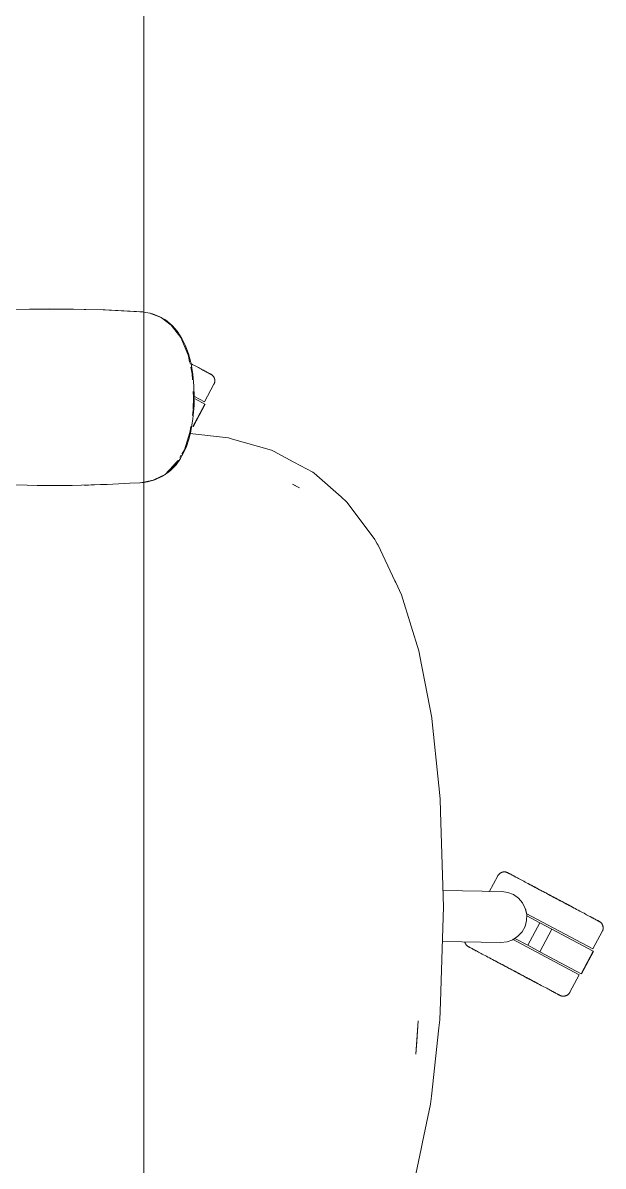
# Model space of a CAD drawing. Header units: millimetres. Extents: x 155927 to 326028, y -36033 to 97293.
# Drawn here: x 158564 to 158883, y 33049 to 33677 of the extents above; entities that cross this region are included whole.
import ezdxf

# ---------------------------------------------------------------- set-up
doc = ezdxf.new("R2010")
doc.units = ezdxf.units.MM
doc.header["$MEASUREMENT"] = 0
doc.layers.add('G-IMPT', color=8, linetype='CONTINUOUS', lineweight=9)
doc.layers.add('I-FURN', color=8, linetype='CONTINUOUS', lineweight=9)

msp = doc.modelspace()

# ---------------------------------------------------------------- linework, layer by layer
at = {"layer": 'G-IMPT'}
for p, q in [((158567.98, 33520.13), (158559.56, 33519.96)), ((158567.98, 33520.13), (158578.78, 33520.21)), ((158567.98, 33520.13), (158588.17, 33520.17)), ((158567.98, 33520.13), (158598, 33520.01)), ((158598, 33520.01), (158578.78, 33520.21)), ((158588.05, 33520.13), (158590.2, 33520.15)), ((158588.17, 33520.17), (158598, 33520.01)), ((158588.17, 33520.17), (158609.56, 33519.67)), ((158588.17, 33520.17), (158608.35, 33519.71)), ((158590.2, 33520.15), (158592.11, 33520.08)), ((158598, 33520.01), (158609.56, 33519.67)), ((158609.56, 33519.67), (158608.35, 33519.71)), ((158608.35, 33519.71), (158630.14, 33518.62)), ((158608.35, 33519.71), (158628.53, 33518.73)), ((158609.56, 33519.67), (158630.14, 33518.62)), ((158626.3, 33518.82), (158628.53, 33518.73)), ((158630.14, 33518.62), (158628.53, 33518.73)), ((158630.14, 33518.62), (158631.78, 33518.37)), ((158634, 33517.9), (158630.83, 33518.38)), ((158634.18, 33517.92), (158631.78, 33518.37)), ((158634, 33517.9), (158640.2, 33515.49)), ((158634.18, 33517.92), (158635.52, 33517.56)), ((158639.17, 33516.16), (158635.52, 33517.56)), ((158639.17, 33516.16), (158642.6, 33514.2)), ((158640.2, 33515.49), (158645.82, 33511.33)), ((158642.6, 33514.2), (158646.34, 33511.13)), ((158645.82, 33511.33), (158651.04, 33504.54)), ((158649.01, 33508.09), (158646.34, 33511.13)), ((158651.66, 33504.04), (158649.01, 33508.09)), ((158651.04, 33504.54), (158652.88, 33500.14)), ((158651.66, 33504.04), (158653.65, 33499.97)), ((158655.21, 33494.52), (158652.88, 33500.14)), ((158655.23, 33495.63), (158653.65, 33499.97)), ((158655.21, 33494.52), (158655.91, 33491.06)), ((158655.23, 33495.63), (158656.66, 33490.15)), ((158656.48, 33488.31), (158657.25, 33484.56)), ((158657.66, 33484.22), (158656.66, 33490.15)), ((158657.25, 33484.56), (158657.44, 33481.35)), ((158657.66, 33484.22), (158658.23, 33478.07)), ((158657.84, 33474.84), (158658.03, 33471.73)), ((158658.41, 33471.73), (158658.23, 33478.07)), ((158657.82, 33465.06), (158658.03, 33471.73)), ((158658.32, 33467.23), (158658.41, 33471.73)), ((158657.8, 33464.57), (158657.41, 33461.79)), ((158658.32, 33467.23), (158657.74, 33459.91)), ((158656.54, 33455.6), (158656.07, 33452.31)), ((158656.62, 33453.15), (158657.74, 33459.91)), ((158656.07, 33452.31), (158653.04, 33442.92)), ((158655.65, 33449.22), (158653.91, 33444.13)), ((158655.65, 33449.22), (158656.62, 33453.15)), ((158655.95, 33451.8), (158677.23, 33449.39)), ((158679.49, 33448.75), (158677.23, 33449.39)), ((158653.04, 33442.92), (158651.58, 33440.46)), ((158653.91, 33444.13), (158651.7, 33439.5)), ((158679.49, 33448.75), (158700.84, 33442.75)), ((158649.28, 33436.7), (158642.37, 33429.31)), ((158649.28, 33436.7), (158648, 33435.23)), ((158649.61, 33437.17), (158648.08, 33434.61)), ((158648.45, 33434.67), (158650.9, 33438.12)), ((158651.3, 33440), (158650.44, 33438.56)), ((158651.7, 33439.5), (158650.9, 33438.12)), ((158700.84, 33442.75), (158701.95, 33442.15)), ((158701.95, 33442.15), (158713.19, 33436.14)), ((158641.04, 33428.29), (158644.26, 33430.49)), ((158648.08, 33434.61), (158642.37, 33429.31)), ((158642.37, 33429.31), (158644.78, 33431.54)), ((158645.59, 33431.62), (158644.26, 33430.49)), ((158647.86, 33435.08), (158644.78, 33431.54)), ((158645.59, 33431.62), (158648.45, 33434.67)), ((158713.19, 33436.14), (158723.62, 33430.55)), ((158724.29, 33429.97), (158723.62, 33430.55)), ((158623.09, 33424.45), (158610.53, 33423.83)), ((158623.09, 33424.45), (158628.76, 33424.73)), ((158630.83, 33425.16), (158628.53, 33424.73)), ((158628.76, 33424.73), (158630.83, 33424.99)), ((158635.88, 33426.1), (158630.83, 33425.16)), ((158630.83, 33424.99), (158632.76, 33425.23)), ((158632.76, 33425.23), (158636.72, 33426.3)), ((158640.14, 33428.21), (158635.88, 33426.1)), ((158641.04, 33428.29), (158636.72, 33426.3)), ((158640.14, 33428.21), (158642.37, 33429.31)), ((158739.08, 33416.95), (158724.29, 33429.97)), ((158566.62, 33423.36), (158554.31, 33423.65)), ((158566.62, 33423.36), (158572.09, 33423.29)), ((158586.81, 33423.28), (158572.09, 33423.29)), ((158591.32, 33423.33), (158586.81, 33423.28)), ((158591.32, 33423.33), (158606.99, 33423.71)), ((158598.04, 33423.51), (158600.26, 33423.51)), ((158603.59, 33423.65), (158600.26, 33423.51)), ((158606.99, 33423.71), (158610.53, 33423.83)), ((158714.03, 33423.12), (158712.43, 33423.9)), ((158716.32, 33421.94), (158712.43, 33423.9)), ((158716.32, 33421.94), (158714.03, 33423.12)), ((158739.08, 33416.95), (158742.34, 33414.08)), ((158743.06, 33413.11), (158742.34, 33414.08)), ((158757.63, 33393.62), (158743.06, 33413.11)), ((158757.63, 33393.62), (158758.09, 33392.84)), ((158758.09, 33392.84), (158759.03, 33391.27)), ((158759.45, 33390.56), (158759.03, 33391.27)), ((158759.45, 33390.56), (158768.72, 33370.92)), ((158768.72, 33370.92), (158769.15, 33370)), ((158772.34, 33363.24), (158769.15, 33370)), ((158772.34, 33363.24), (158777.66, 33345.96)), ((158777.66, 33345.96), (158781.86, 33332.36)), ((158781.86, 33332.36), (158783.32, 33324.75)), ((158784.02, 33321.09), (158783.32, 33324.75)), ((158784.02, 33321.09), (158788.89, 33295.71)), ((158788.98, 33295.25), (158788.89, 33295.71)), ((158788.98, 33295.25), (158792.8, 33258.26)), ((158792.8, 33258.26), (158793.53, 33251.19)), ((158793.75, 33243.93), (158793.53, 33251.19)), ((158795.37, 33191.77), (158793.75, 33243.93)), ((158793.67, 33139.58), (158795.37, 33191.77)), ((158793.67, 33139.58), (158793.34, 33129.64)), ((158781.46, 33129.11), (158780.21, 33110.83)), ((158781.46, 33129.11), (158780.82, 33117.77)), ((158792.86, 33125.27), (158793.34, 33129.64)), ((158792.86, 33125.27), (158788.73, 33087.82)), ((158780.21, 33110.83), (158780.82, 33117.77)), ((158788.24, 33083.41), (158788.73, 33087.82)), ((158783.9, 33062.46), (158788.24, 33083.41)), ((158783.9, 33062.46), (158783.13, 33058.78)), ((158783.13, 33058.78), (158780.26, 33044.96))]:
    msp.add_line(p, q, dxfattribs=at)
at = {"layer": 'I-FURN'}
for p, q in [((158630.83, 34236.19), (158630.83, 32636.19)), ((158630.83, 32636.19), (158630.83, 34236.19)), ((158656.89, 33490.03), (158656.05, 33490.48)), ((158657.7, 33489.6), (158656.89, 33490.03)), ((158658.49, 33489.18), (158657.7, 33489.6)), ((158659.25, 33488.78), (158658.49, 33489.18)), ((158659.98, 33488.39), (158659.25, 33488.78)), ((158660.69, 33488.01), (158659.98, 33488.39)), ((158661.37, 33487.65), (158660.69, 33488.01)), ((158662.02, 33487.31), (158661.37, 33487.65)), ((158662.63, 33486.98), (158662.02, 33487.31)), ((158663.22, 33486.67), (158662.63, 33486.98)), ((158662.91, 33486.83), (158663.48, 33486.53)), ((158663.77, 33486.37), (158663.22, 33486.67)), ((158663.48, 33486.53), (158664.01, 33486.25)), ((158664.29, 33486.1), (158663.77, 33486.37)), ((158664.01, 33486.25), (158664.51, 33485.98)), ((158664.77, 33485.84), (158664.29, 33486.1)), ((158664.51, 33485.98), (158664.98, 33485.73)), ((158665.21, 33485.61), (158664.77, 33485.84)), ((158664.98, 33485.73), (158665.41, 33485.5)), ((158665.62, 33485.39), (158665.21, 33485.61)), ((158665.41, 33485.5), (158665.8, 33485.29)), ((158666, 33485.19), (158665.62, 33485.39)), ((158665.8, 33485.29), (158666.16, 33485.1)), ((158666.33, 33485.01), (158666, 33485.19)), ((158666.16, 33485.1), (158666.47, 33484.94)), ((158666.63, 33484.85), (158666.33, 33485.01)), ((158666.47, 33484.94), (158666.75, 33484.79)), ((158666.89, 33484.72), (158666.63, 33484.85)), ((158666.75, 33484.79), (158666.99, 33484.66)), ((158667.11, 33484.6), (158666.89, 33484.72)), ((158666.99, 33484.66), (158667.19, 33484.55)), ((158667.29, 33484.5), (158667.11, 33484.6)), ((158667.19, 33484.55), (158667.36, 33484.47)), ((158667.43, 33484.43), (158667.29, 33484.5)), ((158667.36, 33484.47), (158667.48, 33484.4)), ((158667.53, 33484.38), (158667.43, 33484.43)), ((158667.48, 33484.4), (158667.56, 33484.36)), ((158667.59, 33484.34), (158667.53, 33484.38)), ((158667.56, 33484.36), (158667.6, 33484.34)), ((158667.61, 33484.33), (158667.59, 33484.34)), ((158667.6, 33484.34), (158667.61, 33484.33)), ((158667.61, 33484.33), (158667.75, 33484.25)), ((158667.75, 33484.25), (158667.89, 33484.17)), ((158667.89, 33484.17), (158668.02, 33484.08)), ((158668.02, 33484.08), (158668.15, 33483.99)), ((158668.15, 33483.99), (158668.28, 33483.89)), ((158668.28, 33483.89), (158668.4, 33483.78)), ((158668.4, 33483.78), (158668.52, 33483.67)), ((158668.52, 33483.67), (158668.63, 33483.56)), ((158668.63, 33483.56), (158668.74, 33483.44)), ((158668.74, 33483.44), (158668.84, 33483.31)), ((158668.84, 33483.31), (158668.94, 33483.19)), ((158668.94, 33483.19), (158669.04, 33483.06)), ((158669.04, 33483.06), (158669.13, 33482.92)), ((158669.13, 33482.92), (158669.21, 33482.78)), ((158669.21, 33482.78), (158669.29, 33482.64)), ((158669.29, 33482.64), (158669.36, 33482.5)), ((158669.36, 33482.5), (158669.42, 33482.35)), ((158669.42, 33482.35), (158669.49, 33482.2)), ((158669.49, 33482.2), (158669.54, 33482.05)), ((158669.54, 33482.05), (158669.59, 33481.9)), ((158669.59, 33481.9), (158669.63, 33481.74)), ((158669.63, 33481.74), (158669.66, 33481.58)), ((158669.66, 33481.58), (158669.69, 33481.42)), ((158669.69, 33481.42), (158669.72, 33481.26)), ((158669.72, 33481.26), (158669.73, 33481.1)), ((158669.73, 33480.46), (158669.72, 33480.3)), ((158669.73, 33481.1), (158669.74, 33480.94)), ((158669.74, 33480.62), (158669.73, 33480.46)), ((158669.74, 33480.94), (158669.75, 33480.78)), ((158669.75, 33480.78), (158669.74, 33480.62)), ((158664.12, 33469.2), (158669.27, 33478.88)), ((158669.29, 33478.92), (158669.27, 33478.88)), ((158669.37, 33479.06), (158669.29, 33478.92)), ((158669.43, 33479.21), (158669.37, 33479.06)), ((158669.49, 33479.36), (158669.43, 33479.21)), ((158669.54, 33479.51), (158669.49, 33479.36)), ((158669.59, 33479.67), (158669.54, 33479.51)), ((158669.63, 33479.82), (158669.59, 33479.67)), ((158669.67, 33479.98), (158669.63, 33479.82)), ((158669.7, 33480.14), (158669.67, 33479.98)), ((158669.72, 33480.3), (158669.7, 33480.14)), ((158664.31, 33467.97), (158657.74, 33455.6)), ((158658.5, 33472.19), (158664.12, 33469.2)), ((158659.02, 33470.78), (158664.31, 33467.97)), ((158657.91, 33455.51), (158664.48, 33467.87)), ((158657.74, 33455.6), (158657.64, 33455.65)), ((158826.65, 33210.37), (158826.79, 33210.45)), ((158826.79, 33210.45), (158826.93, 33210.53)), ((158826.93, 33210.53), (158827.08, 33210.6)), ((158827.08, 33210.6), (158827.22, 33210.67)), ((158827.22, 33210.67), (158827.37, 33210.73)), ((158827.37, 33210.73), (158827.52, 33210.78)), ((158827.52, 33210.78), (158827.68, 33210.83)), ((158827.68, 33210.83), (158827.83, 33210.87)), ((158827.83, 33210.87), (158827.99, 33210.91)), ((158827.99, 33210.91), (158828.15, 33210.94)), ((158828.15, 33210.94), (158828.31, 33210.96)), ((158828.31, 33210.96), (158828.47, 33210.98)), ((158828.47, 33210.98), (158828.63, 33210.99)), ((158828.63, 33210.99), (158828.79, 33210.99)), ((158828.79, 33210.99), (158828.95, 33210.99)), ((158828.95, 33210.99), (158829.11, 33210.98)), ((158829.11, 33210.98), (158829.27, 33210.96)), ((158829.27, 33210.96), (158829.43, 33210.94)), ((158829.43, 33210.94), (158829.59, 33210.91)), ((158829.59, 33210.91), (158829.75, 33210.88)), ((158829.75, 33210.88), (158829.91, 33210.84)), ((158829.91, 33210.84), (158830.06, 33210.79)), ((158830.06, 33210.79), (158830.21, 33210.73)), ((158830.21, 33210.73), (158830.36, 33210.68)), ((158830.36, 33210.68), (158830.51, 33210.61)), ((158830.51, 33210.61), (158830.65, 33210.54)), ((158830.65, 33210.54), (158830.69, 33210.52)), ((158830.69, 33210.52), (158830.71, 33210.51)), ((158830.7, 33210.52), (158830.69, 33210.52)), ((158830.74, 33210.49), (158830.7, 33210.52)), ((158830.71, 33210.51), (158830.77, 33210.48)), ((158830.82, 33210.45), (158830.74, 33210.49)), ((158830.77, 33210.48), (158830.87, 33210.42)), ((158830.94, 33210.38), (158830.82, 33210.45)), ((158830.87, 33210.42), (158831.01, 33210.35)), ((158831.11, 33210.3), (158830.94, 33210.38)), ((158825.24, 33208.85), (158820.54, 33200.01)), ((158825.24, 33208.85), (158825.32, 33208.99)), ((158825.32, 33208.99), (158825.4, 33209.13)), ((158825.4, 33209.13), (158825.49, 33209.26)), ((158825.49, 33209.26), (158825.59, 33209.39)), ((158825.59, 33209.39), (158825.69, 33209.52)), ((158825.69, 33209.52), (158825.79, 33209.64)), ((158825.79, 33209.64), (158825.9, 33209.76)), ((158825.9, 33209.76), (158826.02, 33209.88)), ((158826.02, 33209.88), (158826.14, 33209.98)), ((158826.14, 33209.98), (158826.26, 33210.09)), ((158826.26, 33210.09), (158826.39, 33210.19)), ((158826.39, 33210.19), (158826.52, 33210.28)), ((158826.52, 33210.28), (158826.65, 33210.37)), ((158831.01, 33210.35), (158831.19, 33210.25)), ((158831.31, 33210.19), (158831.11, 33210.3)), ((158831.19, 33210.25), (158831.41, 33210.14)), ((158831.55, 33210.06), (158831.31, 33210.19)), ((158831.41, 33210.14), (158831.67, 33210)), ((158831.83, 33209.91), (158831.55, 33210.06)), ((158831.67, 33210), (158831.97, 33209.84)), ((158832.14, 33209.75), (158831.83, 33209.91)), ((158831.97, 33209.84), (158832.3, 33209.66)), ((158832.5, 33209.56), (158832.14, 33209.75)), ((158832.3, 33209.66), (158832.68, 33209.46)), ((158832.89, 33209.35), (158832.5, 33209.56)), ((158832.68, 33209.46), (158833.09, 33209.25)), ((158833.32, 33209.12), (158832.89, 33209.35)), ((158833.09, 33209.25), (158833.53, 33209.01)), ((158833.79, 33208.87), (158833.32, 33209.12)), ((158833.53, 33209.01), (158834.02, 33208.75)), ((158834.29, 33208.61), (158833.79, 33208.87)), ((158834.02, 33208.75), (158834.53, 33208.48)), ((158834.83, 33208.32), (158834.29, 33208.61)), ((158834.53, 33208.48), (158835.08, 33208.18)), ((158835.39, 33208.02), (158834.83, 33208.32)), ((158835.08, 33208.18), (158835.67, 33207.87)), ((158836, 33207.7), (158835.39, 33208.02)), ((158836.63, 33207.36), (158836, 33207.7)), ((158837.29, 33207.01), (158836.63, 33207.36)), ((158837.99, 33206.64), (158837.29, 33207.01)), ((158838.71, 33206.26), (158837.99, 33206.64)), ((158839.46, 33205.86), (158838.71, 33206.26)), ((158840.24, 33205.44), (158839.46, 33205.86)), ((158841.04, 33205.02), (158840.24, 33205.44)), ((158841.86, 33204.58), (158841.04, 33205.02)), ((158841.41, 33204.82), (158842.25, 33204.37)), ((158842.71, 33204.13), (158841.86, 33204.58)), ((158842.25, 33204.37), (158843.1, 33203.92)), ((158843.58, 33203.67), (158842.71, 33204.13)), ((158795.09, 33200.79), (158827.43, 33200.23)), ((158827.43, 33200.23), (158830.77, 33199.76)), ((158830.77, 33199.76), (158833.9, 33198.51)), ((158833.9, 33198.51), (158836.65, 33196.55)), ((158843.1, 33203.92), (158843.98, 33203.45)), ((158844.46, 33203.2), (158843.58, 33203.67)), ((158843.98, 33203.45), (158844.88, 33202.98)), ((158845.37, 33202.71), (158844.46, 33203.2)), ((158844.88, 33202.98), (158845.79, 33202.49)), ((158846.29, 33202.22), (158845.37, 33202.71)), ((158845.79, 33202.49), (158846.72, 33202)), ((158847.23, 33201.73), (158846.29, 33202.22)), ((158846.72, 33202), (158847.67, 33201.49)), ((158848.18, 33201.22), (158847.23, 33201.73)), ((158847.67, 33201.49), (158848.62, 33200.98)), ((158849.14, 33200.71), (158848.18, 33201.22)), ((158848.62, 33200.98), (158849.59, 33200.47)), ((158850.12, 33200.19), (158849.14, 33200.71)), ((158849.59, 33200.47), (158850.57, 33199.95)), ((158851.1, 33199.67), (158850.12, 33200.19)), ((158850.57, 33199.95), (158851.56, 33199.42)), ((158852.09, 33199.14), (158851.1, 33199.67)), ((158851.56, 33199.42), (158852.55, 33198.9)), ((158853.09, 33198.61), (158852.09, 33199.14)), ((158852.55, 33198.9), (158853.55, 33198.36)), ((158854.09, 33198.08), (158853.09, 33198.61)), ((158853.55, 33198.36), (158854.55, 33197.83)), ((158855.1, 33197.54), (158854.09, 33198.08)), ((158854.55, 33197.83), (158855.56, 33197.3)), ((158836.65, 33196.55), (158838.84, 33193.98)), ((158838.84, 33193.98), (158840.35, 33190.97)), ((158856.1, 33197.01), (158855.1, 33197.54)), ((158855.56, 33197.3), (158856.56, 33196.76)), ((158857.11, 33196.47), (158856.1, 33197.01)), ((158856.56, 33196.76), (158857.57, 33196.23)), ((158858.11, 33195.94), (158857.11, 33196.47)), ((158857.57, 33196.23), (158858.57, 33195.7)), ((158859.11, 33195.41), (158858.11, 33195.94)), ((158858.57, 33195.7), (158859.57, 33195.17)), ((158860.1, 33194.88), (158859.11, 33195.41)), ((158859.57, 33195.17), (158860.56, 33194.64)), ((158861.09, 33194.36), (158860.1, 33194.88)), ((158860.56, 33194.64), (158861.54, 33194.12)), ((158862.07, 33193.84), (158861.09, 33194.36)), ((158861.54, 33194.12), (158862.52, 33193.6)), ((158863.04, 33193.32), (158862.07, 33193.84)), ((158862.52, 33193.6), (158863.48, 33193.09)), ((158863.99, 33192.81), (158863.04, 33193.32)), ((158863.48, 33193.09), (158864.43, 33192.58)), ((158864.94, 33192.31), (158863.99, 33192.81)), ((158864.43, 33192.58), (158865.37, 33192.08)), ((158865.87, 33191.82), (158864.94, 33192.31)), ((158865.37, 33192.08), (158866.29, 33191.59)), ((158866.78, 33191.33), (158865.87, 33191.82)), ((158866.29, 33191.59), (158867.2, 33191.11)), ((158840.35, 33190.97), (158841.1, 33187.68)), ((158840.76, 33188.17), (158877.48, 33168.65)), ((158841.1, 33187.68), (158841.05, 33184.31)), ((158841.17, 33186.82), (158848.32, 33183.03)), ((158867.68, 33190.85), (158866.78, 33191.33)), ((158868.55, 33190.39), (158867.68, 33190.85)), ((158869.41, 33189.93), (158868.55, 33190.39)), ((158870.25, 33189.49), (158869.41, 33189.93)), ((158871.06, 33189.06), (158870.25, 33189.49)), ((158871.85, 33188.64), (158871.06, 33189.06)), ((158872.61, 33188.23), (158871.85, 33188.64)), ((158873.34, 33187.84), (158872.61, 33188.23)), ((158874.05, 33187.46), (158873.34, 33187.84)), ((158874.73, 33187.1), (158874.05, 33187.46)), ((158875.38, 33186.76), (158874.73, 33187.1)), ((158875.99, 33186.43), (158875.38, 33186.76)), ((158876.58, 33186.12), (158875.99, 33186.43)), ((158876.27, 33186.29), (158876.83, 33185.98)), ((158877.13, 33185.83), (158876.58, 33186.12)), ((158876.83, 33185.98), (158877.37, 33185.7)), ((158877.64, 33185.55), (158877.13, 33185.83)), ((158877.37, 33185.7), (158877.87, 33185.43)), ((158878.13, 33185.3), (158877.64, 33185.55)), ((158877.87, 33185.43), (158878.34, 33185.19)), ((158878.57, 33185.06), (158878.13, 33185.3)), ((158840.18, 33181.05), (158838.56, 33178.09)), ((158841.05, 33184.31), (158840.18, 33181.05)), ((158848.32, 33183.03), (158841.75, 33170.66)), ((158848.32, 33183.03), (158854.96, 33179.49)), ((158854.96, 33179.49), (158848.39, 33167.13)), ((158854.96, 33179.49), (158877.67, 33167.42)), ((158878.34, 33185.19), (158878.77, 33184.96)), ((158878.98, 33184.84), (158878.57, 33185.06)), ((158878.77, 33184.96), (158879.16, 33184.75)), ((158879.36, 33184.64), (158878.98, 33184.84)), ((158879.16, 33184.75), (158879.51, 33184.56)), ((158879.69, 33184.47), (158879.36, 33184.64)), ((158879.51, 33184.56), (158879.83, 33184.39)), ((158879.99, 33184.31), (158879.69, 33184.47)), ((158879.83, 33184.39), (158880.11, 33184.24)), ((158880.25, 33184.17), (158879.99, 33184.31)), ((158880.11, 33184.24), (158880.35, 33184.11)), ((158880.47, 33184.05), (158880.25, 33184.17)), ((158880.35, 33184.11), (158880.55, 33184.01)), ((158880.65, 33183.96), (158880.47, 33184.05)), ((158880.55, 33184.01), (158880.72, 33183.92)), ((158880.79, 33183.88), (158880.65, 33183.96)), ((158880.72, 33183.92), (158880.84, 33183.86)), ((158880.89, 33183.83), (158880.79, 33183.88)), ((158880.84, 33183.86), (158880.92, 33183.81)), ((158880.95, 33183.8), (158880.89, 33183.83)), ((158880.92, 33183.81), (158880.96, 33183.79)), ((158880.97, 33183.79), (158880.95, 33183.8)), ((158880.96, 33183.79), (158880.97, 33183.79)), ((158880.97, 33183.79), (158881.11, 33183.71)), ((158881.11, 33183.71), (158881.25, 33183.62)), ((158881.25, 33183.62), (158881.38, 33183.53)), ((158881.38, 33183.53), (158881.51, 33183.44)), ((158881.51, 33183.44), (158881.64, 33183.34)), ((158881.64, 33183.34), (158881.76, 33183.24)), ((158881.76, 33183.24), (158881.88, 33183.13)), ((158881.88, 33183.13), (158881.99, 33183.01)), ((158881.99, 33183.01), (158882.1, 33182.89)), ((158882.1, 33182.89), (158882.2, 33182.77)), ((158882.2, 33182.77), (158882.3, 33182.64)), ((158882.3, 33182.64), (158882.4, 33182.51)), ((158882.4, 33182.51), (158882.49, 33182.38)), ((158882.49, 33182.38), (158882.57, 33182.24)), ((158882.57, 33182.24), (158882.65, 33182.1)), ((158882.65, 33182.1), (158882.72, 33181.95)), ((158882.72, 33181.95), (158882.78, 33181.81)), ((158882.78, 33181.81), (158882.84, 33181.66)), ((158882.84, 33181.66), (158882.9, 33181.5)), ((158882.9, 33181.5), (158882.95, 33181.35)), ((158882.95, 33179.12), (158882.9, 33178.97)), ((158882.95, 33181.35), (158882.99, 33181.19)), ((158882.99, 33179.28), (158882.95, 33179.12)), ((158882.99, 33181.19), (158883.02, 33181.04)), ((158883.03, 33179.44), (158882.99, 33179.28)), ((158883.02, 33181.04), (158883.05, 33180.88)), ((158883.06, 33179.59), (158883.03, 33179.44)), ((158883.05, 33180.88), (158883.08, 33180.72)), ((158883.08, 33179.75), (158883.06, 33179.59)), ((158883.08, 33180.72), (158883.09, 33180.56)), ((158883.09, 33179.91), (158883.08, 33179.75)), ((158883.09, 33180.56), (158883.1, 33180.4)), ((158883.1, 33180.08), (158883.09, 33179.91)), ((158883.1, 33180.4), (158883.11, 33180.24)), ((158883.11, 33180.24), (158883.1, 33180.08)), ((158826.94, 33172.25), (158794.75, 33172.81)), ((158833.47, 33173.74), (158830.3, 33172.59)), ((158833.22, 33174.06), (158869.97, 33154.52)), ((158836.28, 33175.6), (158833.47, 33173.74)), ((158841.75, 33170.66), (158834.6, 33174.46)), ((158838.56, 33178.09), (158836.28, 33175.6)), ((158877.48, 33168.65), (158882.63, 33178.34)), ((158882.65, 33178.37), (158882.63, 33178.34)), ((158882.73, 33178.52), (158882.65, 33178.37)), ((158882.79, 33178.67), (158882.73, 33178.52)), ((158882.85, 33178.82), (158882.79, 33178.67)), ((158882.9, 33178.97), (158882.85, 33178.82)), ((158807.08, 33172.49), (158807.04, 33172.65)), ((158807.12, 33172.34), (158807.08, 33172.49)), ((158807.17, 33172.19), (158807.12, 33172.34)), ((158807.22, 33172.03), (158807.17, 33172.19)), ((158807.28, 33171.88), (158807.22, 33172.03)), ((158807.35, 33171.74), (158807.28, 33171.88)), ((158807.42, 33171.59), (158807.35, 33171.74)), ((158807.5, 33171.45), (158807.42, 33171.59)), ((158807.58, 33171.31), (158807.5, 33171.45)), ((158807.67, 33171.18), (158807.58, 33171.31)), ((158807.76, 33171.05), (158807.67, 33171.18)), ((158807.86, 33170.92), (158807.76, 33171.05)), ((158807.96, 33170.8), (158807.86, 33170.92)), ((158808.07, 33170.68), (158807.96, 33170.8)), ((158808.19, 33170.56), (158808.07, 33170.68)), ((158808.31, 33170.45), (158808.19, 33170.56)), ((158808.43, 33170.35), (158808.31, 33170.45)), ((158808.55, 33170.25), (158808.43, 33170.35)), ((158808.68, 33170.15), (158808.55, 33170.25)), ((158808.82, 33170.07), (158808.68, 33170.15)), ((158808.96, 33169.98), (158808.82, 33170.07)), ((158809.1, 33169.9), (158808.96, 33169.98)), ((158809.14, 33169.88), (158809.1, 33169.9)), ((158809.1, 33169.9), (158809.1, 33169.9)), ((158809.1, 33169.9), (158809.12, 33169.89)), ((158809.12, 33169.89), (158809.18, 33169.86)), ((158809.23, 33169.83), (158809.14, 33169.88)), ((158809.18, 33169.86), (158809.28, 33169.81)), ((158809.35, 33169.77), (158809.23, 33169.83)), ((158809.28, 33169.81), (158809.42, 33169.73)), ((158809.51, 33169.68), (158809.35, 33169.77)), ((158809.42, 33169.73), (158809.6, 33169.64)), ((158809.71, 33169.58), (158809.51, 33169.68)), ((158809.6, 33169.64), (158809.82, 33169.52)), ((158809.95, 33169.45), (158809.71, 33169.58)), ((158809.82, 33169.52), (158810.08, 33169.38)), ((158810.23, 33169.3), (158809.95, 33169.45)), ((158810.08, 33169.38), (158810.37, 33169.22)), ((158810.55, 33169.13), (158810.23, 33169.3)), ((158810.37, 33169.22), (158810.71, 33169.05)), ((158810.9, 33168.94), (158810.55, 33169.13)), ((158810.71, 33169.05), (158811.08, 33168.85)), ((158811.3, 33168.73), (158810.9, 33168.94)), ((158811.08, 33168.85), (158811.49, 33168.63)), ((158811.73, 33168.5), (158811.3, 33168.73)), ((158811.49, 33168.63), (158811.94, 33168.39)), ((158812.19, 33168.26), (158811.73, 33168.5)), ((158811.94, 33168.39), (158812.42, 33168.14)), ((158812.69, 33167.99), (158812.19, 33168.26)), ((158812.42, 33168.14), (158812.94, 33167.86)), ((158813.23, 33167.71), (158812.69, 33167.99)), ((158812.94, 33167.86), (158813.49, 33167.57)), ((158813.8, 33167.4), (158813.23, 33167.71)), ((158813.49, 33167.57), (158814.07, 33167.26)), ((158814.07, 33167.26), (158814.69, 33166.93)), ((158814.69, 33166.93), (158815.34, 33166.59)), ((158815.34, 33166.59), (158816.01, 33166.22)), ((158830.3, 33172.59), (158826.94, 33172.25)), ((158848.39, 33167.13), (158841.75, 33170.66)), ((158871.1, 33155.06), (158848.39, 33167.13)), ((158877.67, 33167.42), (158871.1, 33155.06)), ((158871.27, 33154.97), (158877.84, 33167.33)), ((158816.01, 33166.22), (158816.72, 33165.85)), ((158816.72, 33165.85), (158817.46, 33165.46)), ((158817.46, 33165.46), (158818.22, 33165.05)), ((158818.22, 33165.05), (158819.01, 33164.63)), ((158819.01, 33164.63), (158819.82, 33164.2)), ((158819.82, 33164.2), (158820.65, 33163.76)), ((158820.65, 33163.76), (158821.51, 33163.3)), ((158821.51, 33163.3), (158822.39, 33162.84)), ((158822.39, 33162.84), (158823.28, 33162.36)), ((158823.77, 33162.1), (158822.87, 33162.58)), ((158823.28, 33162.36), (158824.2, 33161.87)), ((158824.7, 33161.61), (158823.77, 33162.1)), ((158824.2, 33161.87), (158825.13, 33161.38)), ((158825.63, 33161.11), (158824.7, 33161.61)), ((158825.13, 33161.38), (158826.07, 33160.88)), ((158826.58, 33160.6), (158825.63, 33161.11)), ((158826.07, 33160.88), (158827.03, 33160.37)), ((158827.55, 33160.09), (158826.58, 33160.6)), ((158827.03, 33160.37), (158828, 33159.85)), ((158828.52, 33159.57), (158827.55, 33160.09)), ((158828, 33159.85), (158828.97, 33159.33)), ((158829.51, 33159.05), (158828.52, 33159.57)), ((158828.97, 33159.33), (158829.96, 33158.81)), ((158830.5, 33158.52), (158829.51, 33159.05)), ((158829.96, 33158.81), (158830.96, 33158.28)), ((158831.49, 33157.99), (158830.5, 33158.52)), ((158830.96, 33158.28), (158831.95, 33157.75)), ((158832.5, 33157.46), (158831.49, 33157.99)), ((158831.95, 33157.75), (158832.96, 33157.22)), ((158833.5, 33156.93), (158832.5, 33157.46)), ((158832.96, 33157.22), (158833.96, 33156.68)), ((158834.51, 33156.39), (158833.5, 33156.93)), ((158833.96, 33156.68), (158834.97, 33156.15)), ((158835.51, 33155.86), (158834.51, 33156.39)), ((158834.97, 33156.15), (158835.97, 33155.61)), ((158836.51, 33155.33), (158835.51, 33155.86)), ((158835.97, 33155.61), (158836.97, 33155.08)), ((158837.51, 33154.79), (158836.51, 33155.33)), ((158836.97, 33155.08), (158837.97, 33154.55)), ((158838.51, 33154.27), (158837.51, 33154.79)), ((158837.97, 33154.55), (158838.96, 33154.02)), ((158839.49, 33153.74), (158838.51, 33154.27)), ((158838.96, 33154.02), (158839.95, 33153.5)), ((158864.82, 33144.84), (158869.97, 33154.52)), ((158840.47, 33153.22), (158839.49, 33153.74)), ((158839.95, 33153.5), (158840.92, 33152.98)), ((158841.44, 33152.7), (158840.47, 33153.22)), ((158840.92, 33152.98), (158841.88, 33152.47)), ((158842.4, 33152.2), (158841.44, 33152.7)), ((158841.88, 33152.47), (158842.83, 33151.96)), ((158843.34, 33151.69), (158842.4, 33152.2)), ((158842.83, 33151.96), (158843.77, 33151.47)), ((158844.27, 33151.2), (158843.34, 33151.69)), ((158843.77, 33151.47), (158844.69, 33150.97)), ((158845.19, 33150.71), (158844.27, 33151.2)), ((158844.69, 33150.97), (158845.6, 33150.49)), ((158846.08, 33150.24), (158845.19, 33150.71)), ((158845.6, 33150.49), (158846.49, 33150.02)), ((158846.96, 33149.77), (158846.08, 33150.24)), ((158846.49, 33150.02), (158847.36, 33149.56)), ((158847.82, 33149.32), (158846.96, 33149.77)), ((158847.36, 33149.56), (158848.2, 33149.11)), ((158848.65, 33148.87), (158847.82, 33149.32)), ((158848.2, 33149.11), (158849.03, 33148.67)), ((158849.03, 33148.67), (158849.83, 33148.25)), ((158849.83, 33148.25), (158850.6, 33147.83)), ((158850.6, 33147.83), (158851.35, 33147.43)), ((158851.35, 33147.43), (158852.08, 33147.05)), ((158852.08, 33147.05), (158852.77, 33146.68)), ((158852.77, 33146.68), (158853.43, 33146.33)), ((158853.43, 33146.33), (158854.07, 33145.99)), ((158854.07, 33145.99), (158854.67, 33145.67)), ((158854.98, 33145.51), (158854.4, 33145.82)), ((158854.67, 33145.67), (158855.24, 33145.37)), ((158855.53, 33145.21), (158854.98, 33145.51)), ((158855.24, 33145.37), (158855.77, 33145.08)), ((158856.05, 33144.94), (158855.53, 33145.21)), ((158855.77, 33145.08), (158856.27, 33144.82)), ((158856.53, 33144.68), (158856.05, 33144.94)), ((158856.27, 33144.82), (158856.74, 33144.57)), ((158856.98, 33144.44), (158856.53, 33144.68)), ((158856.74, 33144.57), (158857.17, 33144.34)), ((158857.39, 33144.23), (158856.98, 33144.44)), ((158857.17, 33144.34), (158857.56, 33144.13)), ((158857.76, 33144.03), (158857.39, 33144.23)), ((158857.56, 33144.13), (158857.92, 33143.94)), ((158858.1, 33143.85), (158857.76, 33144.03)), ((158857.92, 33143.94), (158858.24, 33143.77)), ((158858.39, 33143.69), (158858.1, 33143.85)), ((158858.24, 33143.77), (158858.52, 33143.63)), ((158858.65, 33143.55), (158858.39, 33143.69)), ((158858.52, 33143.63), (158858.76, 33143.5)), ((158858.87, 33143.44), (158858.65, 33143.55)), ((158858.76, 33143.5), (158858.96, 33143.39)), ((158859.05, 33143.34), (158858.87, 33143.44)), ((158858.96, 33143.39), (158859.12, 33143.3)), ((158859.19, 33143.27), (158859.05, 33143.34)), ((158859.12, 33143.3), (158859.24, 33143.24)), ((158859.29, 33143.21), (158859.19, 33143.27)), ((158859.24, 33143.24), (158859.32, 33143.2)), ((158859.35, 33143.18), (158859.29, 33143.21)), ((158859.32, 33143.2), (158859.37, 33143.17)), ((158859.37, 33143.17), (158859.35, 33143.18)), ((158859.41, 33143.15), (158859.37, 33143.17)), ((158859.37, 33143.17), (158859.37, 33143.17)), ((158859.55, 33143.08), (158859.41, 33143.15)), ((158859.7, 33143.01), (158859.55, 33143.08)), ((158859.85, 33142.95), (158859.7, 33143.01)), ((158860, 33142.9), (158859.85, 33142.95)), ((158860.16, 33142.85), (158860, 33142.9)), ((158860.31, 33142.81), (158860.16, 33142.85)), ((158860.47, 33142.78), (158860.31, 33142.81)), ((158860.63, 33142.75), (158860.47, 33142.78)), ((158860.79, 33142.73), (158860.63, 33142.75)), ((158860.95, 33142.71), (158860.79, 33142.73)), ((158861.11, 33142.7), (158860.95, 33142.71)), ((158861.27, 33142.7), (158861.11, 33142.7)), ((158861.43, 33142.7), (158861.27, 33142.7)), ((158861.59, 33142.71), (158861.43, 33142.7)), ((158861.75, 33142.73), (158861.59, 33142.71)), ((158861.91, 33142.75), (158861.75, 33142.73)), ((158862.07, 33142.78), (158861.91, 33142.75)), ((158862.23, 33142.82), (158862.07, 33142.78)), ((158862.39, 33142.86), (158862.23, 33142.82)), ((158862.54, 33142.91), (158862.39, 33142.86)), ((158862.69, 33142.96), (158862.54, 33142.91)), ((158862.84, 33143.02), (158862.69, 33142.96)), ((158862.99, 33143.09), (158862.84, 33143.02)), ((158863.13, 33143.16), (158862.99, 33143.09)), ((158863.27, 33143.24), (158863.13, 33143.16)), ((158863.41, 33143.32), (158863.27, 33143.24)), ((158863.55, 33143.41), (158863.41, 33143.32)), ((158863.68, 33143.5), (158863.55, 33143.41)), ((158863.8, 33143.6), (158863.68, 33143.5)), ((158863.93, 33143.71), (158863.8, 33143.6)), ((158864.05, 33143.81), (158863.93, 33143.71)), ((158864.16, 33143.93), (158864.05, 33143.81)), ((158864.27, 33144.05), (158864.16, 33143.93)), ((158864.38, 33144.17), (158864.27, 33144.05)), ((158864.48, 33144.29), (158864.38, 33144.17)), ((158864.57, 33144.43), (158864.48, 33144.29)), ((158864.66, 33144.56), (158864.57, 33144.43)), ((158864.74, 33144.7), (158864.66, 33144.56)), ((158864.82, 33144.84), (158864.74, 33144.7))]:
    msp.add_line(p, q, dxfattribs=at)
msp.add_arc((158827.37, 33186.23), 13.81, 12.34734, 17.33603, dxfattribs=at)
msp.add_open_spline([(158840.7, 33189.88), (158840.81, 33189.46), (158840.88, 33189.02), (158840.94, 33188.59)], degree=3, dxfattribs=at)

doc.saveas('drawing.dxf')
